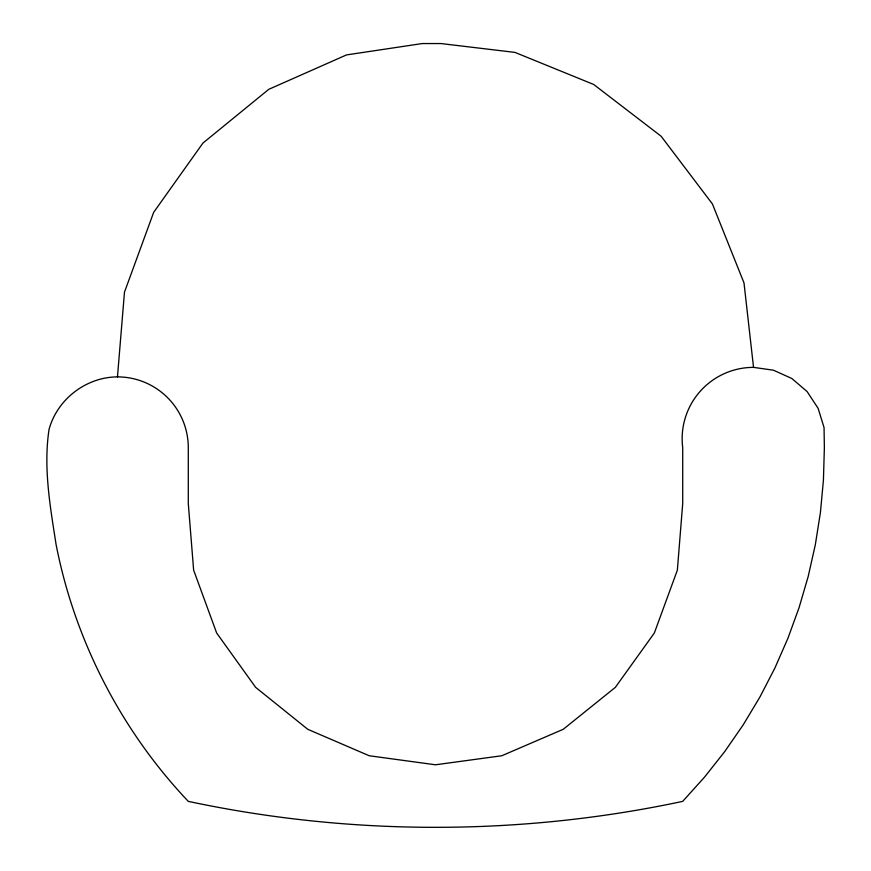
<?xml version="1.0" encoding="UTF-8"?>
<svg xmlns="http://www.w3.org/2000/svg" width="871" height="871" viewBox="0 0 871 871"><rect width="100%" height="100%" fill="white"/><g stroke="black" fill="none" stroke-linecap="round" stroke-linejoin="round"><path stroke-width="1.31" d="M117.465 376.882L124.477 292.166L153.666 212.339L202.932 143.073L268.78 89.321L346.506 54.917L422.304 43.55L440.933 43.55L514.968 52.402L593.684 84.465L661.111 136.224L712.434 203.977L743.997 282.901L753.535 367.366A71.389 71.389 0 0 0 682.712 447.705L682.712 503.492L677.355 570.178L654.35 632.999L615.351 687.361L563.232 729.299L501.783 755.756L435.5 764.792L369.217 755.756L307.768 729.299L255.649 687.361L216.65 632.999L193.645 570.178L188.288 503.492L188.288 447.705A70.823 70.823 0 0 0 117.465 376.882C86.153 377.056 57.323 399.168 49.048 429.37C43.245 467.705 50.202 506.704 56.114 544.647C74.797 640.446 121.167 730.497 188.288 801.364C350.697 835.975 520.303 835.975 682.712 801.364L704.487 777.182L724.661 751.662L743.17 724.901L759.926 697.007L774.863 668.101L787.917 638.301L799.045 607.729L808.19 576.504L815.321 544.756L820.406 512.616L823.422 480.226L824.369 447.705L824.053 427.585L818.13 408.357L807.09 391.536L791.793 378.471L773.459 370.197L753.535 367.366"/></g></svg>
